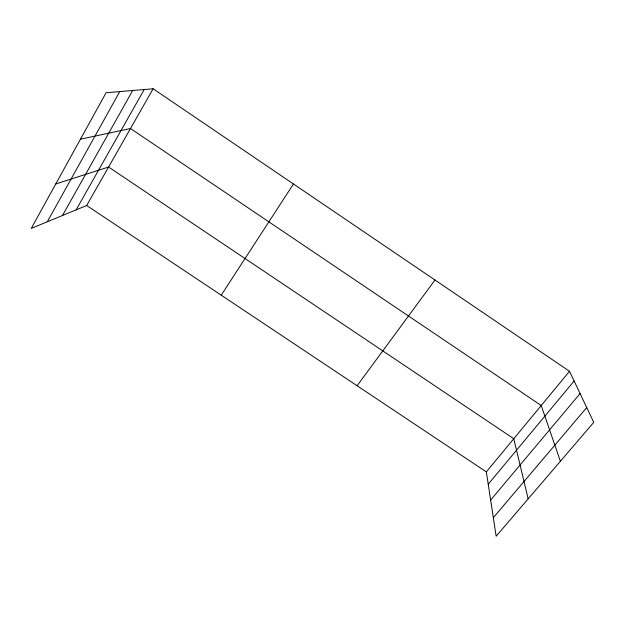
<?xml version="1.0" encoding="UTF-8"?>
<svg xmlns="http://www.w3.org/2000/svg" width="625" height="625" viewBox="0 0 625 625"><rect width="100%" height="100%" fill="white"/><g stroke="black" fill="none" stroke-linecap="round" stroke-linejoin="round"><path stroke-width="0.94" d="M47.281 221.789L119.758 91.594M62.484 215.5L132.68 90.5M76.109 209.867L144.219 89.523M86.672 205.5L153.125 88.773L569.523 371.297L593.75 422.344L496.148 536.227L486.352 471.898L86.672 205.5L31.25 228.414L106.078 92.75L153.125 88.773M221.234 295.188L293.453 183.984M357.102 385.742L434.992 280.023M486.352 471.898L569.523 371.297M488.227 484.203L574.125 381.008M490.641 500.055L580.078 393.547M493.328 517.688L586.727 407.555M55.773 183.961L108.57 167.039L513.781 438.719L528.18 498.859M80.461 139.195L130.5 128.523L541.227 405.523L560.383 461.281"/></g></svg>
